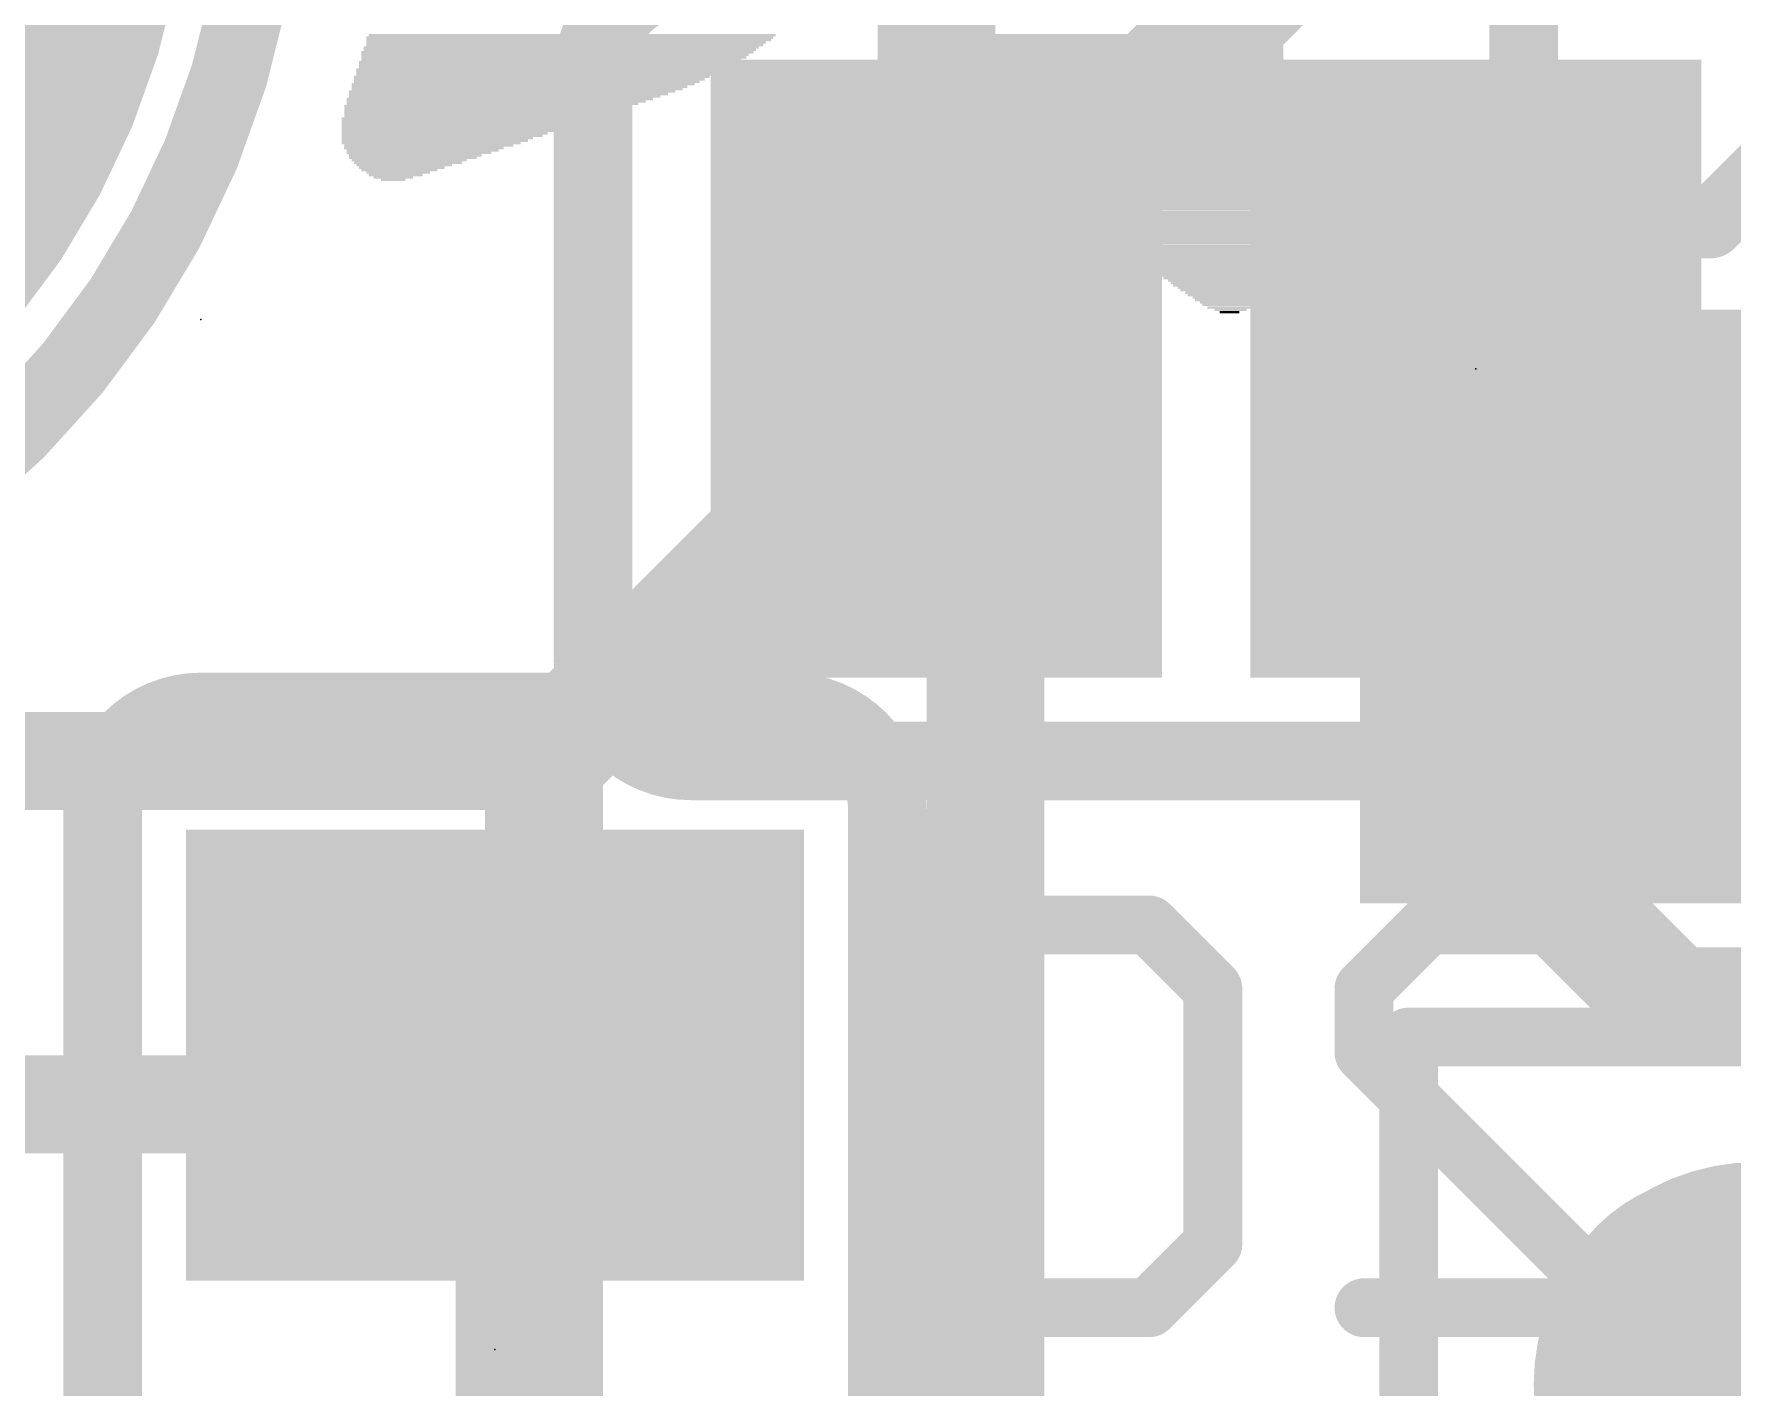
# Model space of a CAD drawing. Extents: x -0.1 to 34.1, y -8.2 to 23.
# Drawn here: x 4.14 to 8.537, y 16.286 to 19.79 of the extents above; entities that cross this region are included whole.
import ezdxf

# ---------------------------------------------------------------- set-up
doc = ezdxf.new("R2010")
doc.units = 0
for name, color, linetype in [('1', 12, 'CONTINUOUS'), ('16', 5, 'CONTINUOUS'), ('17', 110, 'CONTINUOUS'), ('18', 110, 'CONTINUOUS'), ('21', 40, 'CONTINUOUS'), ('22', 6, 'CONTINUOUS'), ('23', 40, 'CONTINUOUS'), ('24', 6, 'CONTINUOUS')]:
    doc.layers.add(name, color=color, linetype=linetype)

# ---------------------------------------------------------------- blocks, each defined once
blk = doc.blocks.new('RECT')
blk.add_solid([(-0.5, -0.5), (0.5, -0.5), (-0.5, 0.5), (0.5, 0.5)])
blk = doc.blocks.new('ROUNDP')
at = {"const_width": 0.5}
blk.add_lwpolyline([(0, -0.25, 1), (0, 0.25, 1), (0, -0.25)], format="xyb", dxfattribs=at)
blk = doc.blocks.new('ROUNDV')
at = {"const_width": 0.5}
blk.add_lwpolyline([(0, -0.25, 1), (0, 0.25, 1), (0, -0.25)], format="xyb", dxfattribs=at)

msp = doc.modelspace()

# ---------------------------------------------------------------- linework, layer by layer
at = {"layer": '1'}
for points, const_width in [([(7.9721, 20.574), (6.604, 19.2059)], 0.3048), ([(6.604, 14.478), (6.604, 19.2059)], 0.3048), ([(5.334, 17.1421), (5.2099, 17.018)], 0.254), ([(5.334, 17.145), (5.334, 17.1421)], 0.254), ([(2.755, 17.018), (5.2099, 17.018)], 0.254)]:
    msp.add_lwpolyline(points, dxfattribs=dict(at, const_width=const_width))
for points, const_width in [([(6.6802, 19.2059, 1), (6.5278, 19.2059)], 0.1524), ([(6.5501, 19.2598, 1), (6.6579, 19.152)], 0.1524), ([(5.3975, 17.145, 1), (5.2705, 17.145)], 0.127), ([(5.3789, 17.0972, 1), (5.2891, 17.187)], 0.127), ([(5.2705, 17.1421, 1), (5.3975, 17.1421)], 0.127), ([(5.165, 17.0629, 1), (5.2548, 16.9731)], 0.127), ([(5.2099, 16.9545, 1), (5.2099, 17.0815)], 0.127)]:
    msp.add_lwpolyline(points, format="xyb", dxfattribs=dict(at, const_width=const_width))
at = {"layer": '16'}
for points, const_width in [([(6.477, 20.32), (6.477, 18.923)], 0.3048), ([(6.477, 18.923), (5.461, 17.907)], 0.3048), ([(7.874, 18.923), (7.874, 17.78)], 0.3048), ([(8.382, 18.923), (8.763, 18.923)], 0.3048), ([(1.1973, 17.907), (5.461, 17.907)], 0.254), ([(5.461, 17.907), (5.461, 13.6433)], 0.3048), ([(7.874, 17.78), (8.382, 17.272)], 0.3048), ([(8.382, 17.272), (10.795, 17.272)], 0.3048)]:
    msp.add_lwpolyline(points, dxfattribs=dict(at, const_width=const_width))
for points, const_width in [([(6.5309, 18.8691, 1), (6.4231, 18.9769)], 0.1524), ([(7.9502, 18.923, 1), (7.7978, 18.923)], 0.1524), ([(8.382, 18.9992, 1), (8.382, 18.8468)], 0.1524), ([(6.4008, 18.923, 1), (6.5532, 18.923)], 0.1524), ([(5.5372, 17.907, 1), (5.3848, 17.907)], 0.1524), ([(5.4071, 17.9609, 1), (5.5149, 17.8531)], 0.1524), ([(5.461, 17.8435, 1), (5.461, 17.9705)], 0.127), ([(7.9279, 17.8339, 1), (7.8201, 17.7261)], 0.1524), ([(7.7978, 17.78, 1), (7.9502, 17.78)], 0.1524), ([(8.382, 17.3482, 1), (8.382, 17.1958)], 0.1524), ([(8.3281, 17.2181, 1), (8.4359, 17.3259)], 0.1524)]:
    msp.add_lwpolyline(points, format="xyb", dxfattribs=dict(at, const_width=const_width))
at = {"layer": '21'}
for points, const_width in [([(2.54, 18.12, 1), (2.54, 22.52, 1), (2.54, 18.12)], 0.2), ([(8.0296, 19.4901, 1), (7.9667, 19.4272)], 0.0889), ([(7.9537, 19.4587, 1), (8.0426, 19.4587)], 0.0889), ([(8.1591, 19.3421, 1), (8.1591, 19.2532)], 0.0889), ([(8.1277, 19.2662, 1), (8.1906, 19.3291)], 0.0889), ([(8.4497, 19.3291, 1), (8.5126, 19.2662)], 0.0889), ([(8.4812, 19.2532, 1), (8.4812, 19.3421)], 0.0889), ([(4.572, 18.034, 0.4142), (4.318, 17.78)], 0.2032), ([(4.572, 18.0848, 1), (4.572, 17.9832)], 0.1016), ([(4.572, 17.9832, 1), (4.572, 18.0848)], 0.1016), ([(6.35, 17.78, 0.4142), (6.096, 18.034)], 0.2032), ([(6.096, 18.0848, 1), (6.096, 17.9832)], 0.1016), ([(6.096, 17.9832, 1), (6.096, 18.0848)], 0.1016), ([(4.3688, 17.78, 1), (4.2672, 17.78)], 0.1016), ([(6.4008, 17.78, 1), (6.2992, 17.78)], 0.1016), ([(4.2672, 17.78, 1), (4.3688, 17.78)], 0.1016), ([(6.2992, 17.78, 1), (6.4008, 17.78)], 0.1016), ([(7.7, 17.2301, 1), (7.7, 17.1539)], 0.0762), ([(7.7381, 17.192, 1), (7.6619, 17.192)], 0.0762), ([(8.6, 15.792, 1), (8.6, 16.792, 1), (8.6, 15.792)], 0.1524)]:
    msp.add_lwpolyline(points, format="xyb", dxfattribs=dict(at, const_width=const_width))
for points, const_width in [([(7.9981, 20.1027), (7.9981, 19.4587)], 0.1778), ([(7.9981, 19.4587), (8.1591, 19.2977)], 0.1778), ([(8.4812, 19.2977), (8.6422, 19.4587)], 0.1778), ([(8.1591, 19.2977), (8.4812, 19.2977)], 0.1778), ([(6.096, 18.034), (4.572, 18.034)], 0.2032), ([(4.318, 14.986), (4.318, 17.78)], 0.2032), ([(6.35, 17.78), (6.35, 14.986)], 0.2032), ([(7.7, 17.192), (17.7, 17.192)], 0.1524), ([(7.7, 7.192), (7.7, 17.192)], 0.1524)]:
    msp.add_lwpolyline(points, dxfattribs=dict(at, const_width=const_width))
at = {"layer": '22'}
for points, const_width in [([(5.842, 19.939, 0.4142), (5.588, 19.685)], 0.2032), ([(5.6388, 19.685, 1), (5.5372, 19.685)], 0.1016), ([(5.5372, 19.685, 1), (5.6388, 19.685)], 0.1016), ([(5.588, 18.161, 0.4142), (5.842, 17.907)], 0.2032), ([(5.6388, 18.161, 1), (5.5372, 18.161)], 0.1016), ([(5.5372, 18.161, 1), (5.6388, 18.161)], 0.1016), ([(5.842, 17.9578, 1), (5.842, 17.8562)], 0.1016), ([(5.842, 17.8562, 1), (5.842, 17.9578)], 0.1016), ([(6.6973, 17.5205, 1), (6.6973, 17.4443)], 0.0762), ([(6.7242, 17.4555, 1), (6.6703, 17.5093)], 0.0762), ([(7.0547, 17.5093, 1), (7.0008, 17.4555)], 0.0762), ([(7.0277, 17.4443, 1), (7.0277, 17.5205)], 0.0762), ([(7.7497, 17.5205, 1), (7.7497, 17.4443)], 0.0762), ([(7.7767, 17.4555, 1), (7.7228, 17.5093)], 0.0762), ([(8.1071, 17.5093, 1), (8.0533, 17.4555)], 0.0762), ([(8.0802, 17.4443, 1), (8.0802, 17.5205)], 0.0762), ([(6.5051, 17.3441, 1), (6.559, 17.2902)], 0.0762), ([(7.2311, 17.3172, 1), (7.1549, 17.3172)], 0.0762), ([(7.166, 17.2902, 1), (7.2199, 17.3441)], 0.0762), ([(7.5575, 17.3441, 1), (7.6114, 17.2902)], 0.0762), ([(7.6226, 17.3172, 1), (7.5464, 17.3172)], 0.0762), ([(8.2185, 17.2902, 1), (8.2724, 17.3441)], 0.0762), ([(7.6114, 17.1789, 1), (7.5575, 17.125)], 0.0762), ([(7.5464, 17.1519, 1), (7.6226, 17.1519)], 0.0762), ([(6.559, 16.6831, 1), (6.5051, 16.6292)], 0.0762), ([(7.2199, 16.6292, 1), (7.166, 16.6831)], 0.0762), ([(7.1549, 16.6562, 1), (7.2311, 16.6562)], 0.0762), ([(6.6973, 16.5291, 1), (6.6973, 16.4529)], 0.0762), ([(6.6703, 16.464, 1), (6.7242, 16.5179)], 0.0762), ([(7.0008, 16.5179, 1), (7.0547, 16.464)], 0.0762), ([(7.0277, 16.4529, 1), (7.0277, 16.5291)], 0.0762), ([(7.5845, 16.5291, 1), (7.5845, 16.4529)], 0.0762), ([(8.2185, 16.464, 1), (8.2724, 16.5179)], 0.0762), ([(8.2454, 16.4529, 1), (8.2454, 16.5291)], 0.0762)]:
    msp.add_lwpolyline(points, format="xyb", dxfattribs=dict(at, const_width=const_width))
for points, const_width in [([(5.588, 19.685), (5.588, 18.161)], 0.2032), ([(5.842, 17.907), (9.906, 17.907)], 0.2032), ([(6.532, 17.3172), (6.6973, 17.4824)], 0.1524), ([(6.6973, 17.4824), (7.0277, 17.4824)], 0.1524), ([(7.0277, 17.4824), (7.193, 17.3172)], 0.1524), ([(7.5845, 17.3172), (7.7497, 17.4824)], 0.1524), ([(7.7497, 17.4824), (8.0802, 17.4824)], 0.1524), ([(8.0802, 17.4824), (8.2454, 17.3172)], 0.1524), ([(7.193, 17.3172), (7.193, 16.6562)], 0.1524), ([(7.5845, 17.1519), (7.5845, 17.3172)], 0.1524), ([(8.2454, 16.491), (7.5845, 17.1519)], 0.1524), ([(6.6973, 16.491), (6.532, 16.6562)], 0.1524), ([(7.193, 16.6562), (7.0277, 16.491)], 0.1524), ([(7.0277, 16.491), (6.6973, 16.491)], 0.1524), ([(7.5845, 16.491), (8.2454, 16.491)], 0.1524)]:
    msp.add_lwpolyline(points, dxfattribs=dict(at, const_width=const_width))
at = {"layer": '23'}
for p in [(4.572, 19.05), (5.334, 16.383)]:
    msp.add_point(p, dxfattribs=at)
at = {"layer": '24'}
msp.add_point((7.874, 18.923), dxfattribs=at)

# ---------------------------------------------------------------- block references
at = {"layer": '1'}
for p, xscale, yscale, rotation in [((8.194, 18.288), 1.24, 1.5, 180), ((5.334, 17.145), 1.1684, 1.6002, 90), ((5.334, 16.383), 0.635, 0.2032, 270)]:
    msp.add_blockref('RECT', p, dxfattribs=dict(at, xscale=xscale, yscale=yscale, rotation=rotation))
at = {"layer": '16', "xscale": 1.1684, "yscale": 1.6002}
for p in [(6.477, 18.923), (7.874, 18.923)]:
    msp.add_blockref('RECT', p, dxfattribs=at)
at = {"layer": '17', "xscale": 4.016, "yscale": 4.016}
msp.add_blockref('ROUNDP', (2.54, 20.32), dxfattribs=at)
msp.add_blockref('ROUNDP', (2.54, 20.32), dxfattribs=at)
at = {"layer": '18', "xscale": 0.9064, "yscale": 0.9064}
msp.add_blockref('ROUNDV', (8.509, 16.383), dxfattribs=at)
msp.add_blockref('ROUNDV', (8.509, 16.383), dxfattribs=at)
at = {"layer": '21'}
for p, xscale, yscale in [((5.5341, 19.7866), 1.0541, 0.0064), ((6.858, 19.7866), 1.035, 0.0064), ((5.4959, 19.7422), 1.016, 0.0063), ((5.5055, 19.7549), 1.0223, 0.0063), ((5.5023, 19.7485), 1.016, 0.0064), ((5.5245, 19.7739), 1.0478, 0.0064), ((5.515, 19.7612), 1.0287, 0.0064), ((5.5277, 19.7803), 1.0541, 0.0063), ((5.5182, 19.7675), 1.0351, 0.0063), ((6.8612, 19.7803), 1.0287, 0.0063), ((6.8612, 19.7739), 1.0287, 0.0064), ((6.8643, 19.7675), 1.0223, 0.0063), ((6.8675, 19.7612), 1.016, 0.0064), ((6.8675, 19.7549), 1.016, 0.0063), ((6.8707, 19.7485), 1.0096, 0.0064), ((6.8707, 19.7422), 1.0096, 0.0063), ((5.4515, 19.6977), 0.9525, 0.0064), ((5.4737, 19.7168), 0.9842, 0.0063), ((5.4674, 19.7104), 0.9715, 0.0064), ((5.461, 19.7041), 0.9588, 0.0063), ((5.4864, 19.7294), 0.997, 0.0063), ((5.4896, 19.7358), 1.0033, 0.0064), ((5.4801, 19.7231), 0.9843, 0.0064), ((6.8739, 19.7358), 1.0033, 0.0064), ((6.8771, 19.7294), 0.9969, 0.0063), ((6.8771, 19.7231), 0.9969, 0.0064), ((6.8802, 19.7168), 0.9906, 0.0063), ((6.8834, 19.7104), 0.9842, 0.0064), ((6.8834, 19.7041), 0.9842, 0.0063), ((6.8866, 19.6977), 0.9779, 0.0064), ((5.407, 19.6596), 0.889, 0.0064), ((5.3975, 19.6532), 0.87, 0.0063), ((5.4165, 19.666), 0.8953, 0.0063), ((5.4293, 19.6787), 0.9207, 0.0063), ((5.4229, 19.6723), 0.908, 0.0064), ((5.4451, 19.6913), 0.9398, 0.0063), ((5.4388, 19.685), 0.9271, 0.0064), ((6.8898, 19.6913), 0.9715, 0.0063), ((6.8929, 19.685), 0.9652, 0.0064), ((6.8929, 19.6787), 0.9652, 0.0063), ((6.8961, 19.6723), 0.9588, 0.0064), ((6.8993, 19.666), 0.9525, 0.0063), ((6.9024, 19.6596), 0.9461, 0.0064), ((6.9056, 19.6532), 0.9398, 0.0063), ((5.3467, 19.6215), 0.7938, 0.0064), ((5.3277, 19.6088), 0.7557, 0.0064), ((5.3372, 19.6151), 0.7747, 0.0063), ((5.3784, 19.6406), 0.8445, 0.0063), ((5.3689, 19.6342), 0.8255, 0.0064), ((5.3594, 19.6279), 0.8064, 0.0063), ((5.3912, 19.6469), 0.8573, 0.0064), ((6.9056, 19.6469), 0.9398, 0.0064), ((6.9088, 19.6406), 0.9334, 0.0063), ((6.912, 19.6342), 0.9271, 0.0064), ((6.9152, 19.6279), 0.9207, 0.0063), ((6.9183, 19.6215), 0.9144, 0.0064), ((6.9215, 19.6151), 0.908, 0.0063), ((6.9247, 19.6088), 0.9017, 0.0064), ((5.2641, 19.5707), 0.6541, 0.0064), ((5.2959, 19.5898), 0.7048, 0.0063), ((5.2864, 19.5834), 0.6858, 0.0064), ((5.315, 19.6025), 0.7429, 0.0063), ((5.3055, 19.5961), 0.7239, 0.0064), ((5.2769, 19.577), 0.6667, 0.0063), ((6.9279, 19.6025), 0.8953, 0.0063), ((6.931, 19.5961), 0.889, 0.0064), ((6.9342, 19.5898), 0.8826, 0.0063), ((6.9374, 19.5834), 0.8763, 0.0064), ((6.9405, 19.577), 0.8699, 0.0063), ((6.9437, 19.5707), 0.8636, 0.0064), ((5.2546, 19.5644), 0.635, 0.0063), ((5.2451, 19.558), 0.616, 0.0064), ((5.2355, 19.5517), 0.5969, 0.0063), ((5.226, 19.5453), 0.5779, 0.0064), ((5.2165, 19.5389), 0.5588, 0.0063), ((5.2038, 19.5326), 0.5334, 0.0064), ((5.1974, 19.5263), 0.5207, 0.0063), ((6.9469, 19.5644), 0.8572, 0.0063), ((6.9501, 19.558), 0.8509, 0.0064), ((6.9533, 19.5517), 0.8445, 0.0063), ((6.9596, 19.5453), 0.8318, 0.0064), ((6.9628, 19.5389), 0.8255, 0.0063), ((6.966, 19.5326), 0.8191, 0.0064), ((6.9691, 19.5263), 0.8128, 0.0063), ((5.1848, 19.5199), 0.4953, 0.0064), ((5.1784, 19.5136), 0.4826, 0.0063), ((5.1689, 19.5072), 0.4636, 0.0064), ((5.1498, 19.4945), 0.4127, 0.0064), ((5.1626, 19.5008), 0.4381, 0.0063), ((5.1467, 19.4882), 0.3937, 0.0063), ((5.1372, 19.4818), 0.3747, 0.0064), ((6.9755, 19.5199), 0.8001, 0.0064), ((6.9787, 19.5136), 0.7937, 0.0063), ((6.9818, 19.5072), 0.7874, 0.0064), ((6.9882, 19.5008), 0.7747, 0.0063), ((6.9914, 19.4945), 0.7683, 0.0064), ((6.9945, 19.4882), 0.762, 0.0063), ((7.0009, 19.4818), 0.7493, 0.0064), ((5.1277, 19.4755), 0.3429, 0.0063), ((5.1213, 19.4691), 0.3302, 0.0064), ((5.1118, 19.4627), 0.2985, 0.0063), ((5.1086, 19.4564), 0.2794, 0.0064), ((5.0991, 19.4501), 0.2477, 0.0063), ((5.0927, 19.4437), 0.2222, 0.0064), ((5.0864, 19.4374), 0.1969, 0.0063), ((7.0041, 19.4755), 0.7429, 0.0063), ((7.0072, 19.4691), 0.7366, 0.0064), ((7.0136, 19.4627), 0.7239, 0.0063), ((7.0168, 19.4564), 0.7175, 0.0064), ((7.0231, 19.4501), 0.7048, 0.0063), ((7.0263, 19.4437), 0.6985, 0.0064), ((7.0295, 19.4374), 0.6921, 0.0063), ((5.0831, 19.431), 0.1651, 0.0064), ((5.0769, 19.4246), 0.1397, 0.0063), ((5.0705, 19.4183), 0.1016, 0.0064), ((5.0705, 19.412), 0.0635, 0.0063), ((7.0358, 19.431), 0.6794, 0.0064), ((7.039, 19.4246), 0.6731, 0.0063), ((7.0422, 19.4183), 0.6667, 0.0064), ((7.0485, 19.412), 0.654, 0.0063), ((7.0517, 19.4056), 0.6477, 0.0064), ((7.0549, 19.3993), 0.6413, 0.0063), ((7.0612, 19.3929), 0.6286, 0.0064), ((7.0644, 19.3865), 0.6223, 0.0063), ((7.0707, 19.3802), 0.6096, 0.0064), ((7.0739, 19.3739), 0.6032, 0.0063), ((7.0771, 19.3675), 0.5969, 0.0064), ((7.0834, 19.3612), 0.5842, 0.0063), ((7.0866, 19.3548), 0.5778, 0.0064), ((7.0898, 19.3484), 0.5715, 0.0063), ((7.0961, 19.3421), 0.5588, 0.0064), ((7.0993, 19.3358), 0.5524, 0.0063), ((7.1025, 19.3294), 0.5461, 0.0064), ((7.1088, 19.3231), 0.5334, 0.0063), ((7.112, 19.3167), 0.527, 0.0064), ((7.1184, 19.3103), 0.5143, 0.0063), ((7.1215, 19.304), 0.508, 0.0064), ((7.1247, 19.2977), 0.5016, 0.0063), ((7.1311, 19.2913), 0.4889, 0.0064), ((7.1342, 19.285), 0.4826, 0.0063), ((7.1374, 19.2786), 0.4762, 0.0064), ((7.1438, 19.2722), 0.4635, 0.0063), ((7.1469, 19.2659), 0.4572, 0.0064), ((7.1501, 19.2596), 0.4508, 0.0063), ((7.1565, 19.2532), 0.4381, 0.0064), ((7.1596, 19.2469), 0.4318, 0.0063), ((7.166, 19.2405), 0.4191, 0.0064), ((7.1692, 19.2341), 0.4127, 0.0063), ((7.1723, 19.2278), 0.4064, 0.0064), ((7.1787, 19.2215), 0.3937, 0.0063), ((7.1819, 19.2151), 0.3873, 0.0064), ((7.185, 19.2088), 0.381, 0.0063), ((7.1913, 19.2024), 0.3683, 0.0064), ((7.1946, 19.196), 0.3619, 0.0063), ((7.2009, 19.1897), 0.3492, 0.0064), ((7.2009, 19.1834), 0.3366, 0.0063), ((7.2041, 19.177), 0.3302, 0.0064), ((7.2105, 19.1707), 0.3175, 0.0063), ((7.2136, 19.1643), 0.3112, 0.0064), ((7.2136, 19.1579), 0.2984, 0.0063), ((7.22, 19.1516), 0.2857, 0.0064), ((7.2231, 19.1453), 0.2794, 0.0063), ((7.2232, 19.1389), 0.2667, 0.0064), ((7.2295, 19.1326), 0.254, 0.0063), ((7.2294, 19.1262), 0.2413, 0.0064), ((7.2358, 19.1198), 0.2286, 0.0063), ((7.2359, 19.1135), 0.2159, 0.0064), ((7.239, 19.1072), 0.1968, 0.0063), ((7.2358, 19.1008), 0.1778, 0.0064), ((7.239, 19.0945), 0.1588, 0.0063), ((7.2359, 19.0881), 0.1397, 0.0064), ((7.239, 19.0817), 0.1206, 0.0063), ((7.239, 19.0754), 0.0826, 0.0064), ((7.2358, 19.0691), 0.0508, 0.0063)]:
    msp.add_blockref('RECT', p, dxfattribs=dict(at, xscale=xscale, yscale=yscale))

doc.saveas('drawing.dxf')
